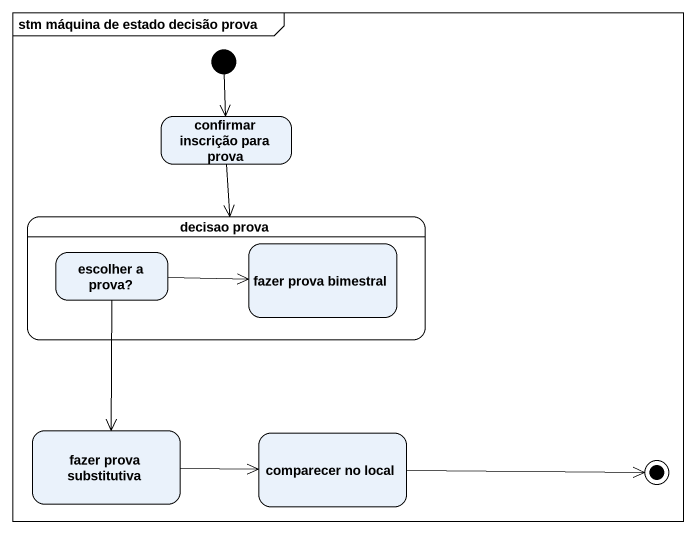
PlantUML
@startuml
mainframe stm máquina de estado decisão prova
hide empty description
state "confirmar inscrição para prova" as confirmar_inscrição_para
state "decisao prova" as decisao_prova {
  state "escolher a prova?" as escolher_a_prova
  state "fazer prova bimestral" as fazer_prova_bimestral
}
state "fazer prova substitutiva" as fazer_prova_substitutiva
state "comparecer no local" as comparecer_no_local
[*] --> confirmar_inscrição_para
confirmar_inscrição_para --> decisao_prova
escolher_a_prova -right-> fazer_prova_bimestral
escolher_a_prova --> fazer_prova_substitutiva
fazer_prova_substitutiva -right-> comparecer_no_local
comparecer_no_local -right-> [*]
@enduml
